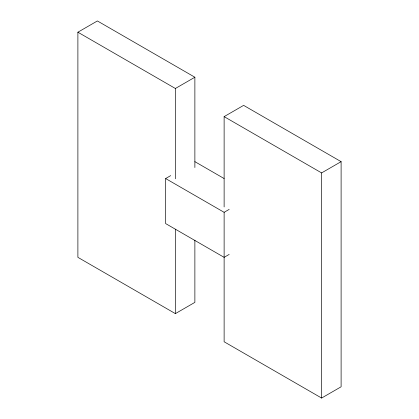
<?xml version="1.0" encoding="UTF-8"?>
<svg xmlns="http://www.w3.org/2000/svg" width="419" height="419" viewBox="0 0 419 419"><rect width="100%" height="100%" fill="white"/><g stroke="black" fill="none" stroke-linecap="round" stroke-linejoin="round"><path stroke-width="0.63" d="M194.877 240.197L194.877 302.371L175.378 313.627L77.892 257.345L77.892 32.205L97.391 20.95L194.877 77.232L194.877 167.548M77.892 32.205L175.378 88.488L194.877 77.232M224.123 206.949L224.123 116.629L243.622 105.373L341.108 161.655L341.108 386.795L321.609 398.05L224.123 341.768L224.123 212.313L165.631 178.546L165.631 223.573L224.123 257.339L229.183 254.417M165.631 178.546L170.695 175.624M224.123 212.313L229.183 209.39M224.123 116.629L321.609 172.916L341.108 161.655M194.877 161.661L224.123 178.546M321.609 172.916L321.609 398.05M175.378 88.488L175.378 178.808M175.378 229.198L175.378 313.627"/></g></svg>
